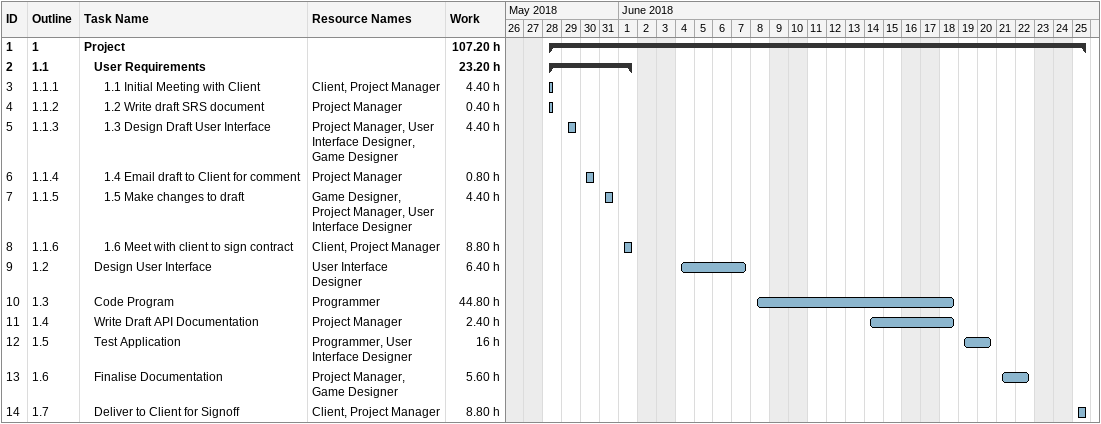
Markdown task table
| ID | WBS | Task | Start | Finish | Resources | Work (h) |
|---|---|---|---|---|---|---|
| 1 | 1 | **Project** | 2018-05-28 | 2018-06-25 |  | 107.20 |
| 2 | 1.1 | **User Requirements** | 2018-05-28 | 2018-06-01 |  | 23.20 |
| 3 | 1.1.1 | 1.1 Initial Meeting with Client | 2018-05-28 | 2018-05-28 | Client, Project Manager | 4.40 |
| 4 | 1.1.2 | 1.2 Write draft SRS document | 2018-05-28 | 2018-05-28 | Project Manager | 0.40 |
| 5 | 1.1.3 | 1.3 Design Draft User Interface | 2018-05-29 | 2018-05-29 | Project Manager, User Interface Designer, Game Designer | 4.40 |
| 6 | 1.1.4 | 1.4 Email draft to Client for comment | 2018-05-30 | 2018-05-30 | Project Manager | 0.80 |
| 7 | 1.1.5 | 1.5 Make changes to draft | 2018-05-31 | 2018-05-31 | Game Designer, Project Manager, User Interface Designer | 4.40 |
| 8 | 1.1.6 | 1.6 Meet with client to sign contract | 2018-06-01 | 2018-06-01 | Client, Project Manager | 8.80 |
| 9 | 1.2 | Design User Interface | 2018-06-04 | 2018-06-07 | User Interface Designer | 6.40 |
| 10 | 1.3 | Code Program | 2018-06-08 | 2018-06-18 | Programmer | 44.80 |
| 11 | 1.4 | Write Draft API Documentation | 2018-06-14 | 2018-06-18 | Project Manager | 2.40 |
| 12 | 1.5 | Test Application | 2018-06-19 | 2018-06-20 | Programmer, User Interface Designer | 16 |
| 13 | 1.6 | Finalise Documentation | 2018-06-21 | 2018-06-22 | Project Manager, Game Designer | 5.60 |
| 14 | 1.7 | Deliver to Client for Signoff | 2018-06-25 | 2018-06-25 | Client, Project Manager | 8.80 |
